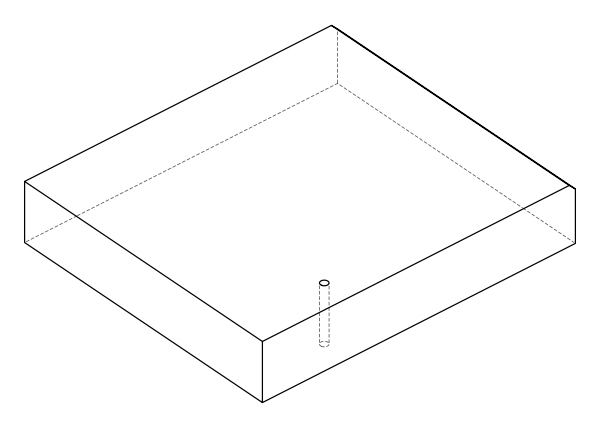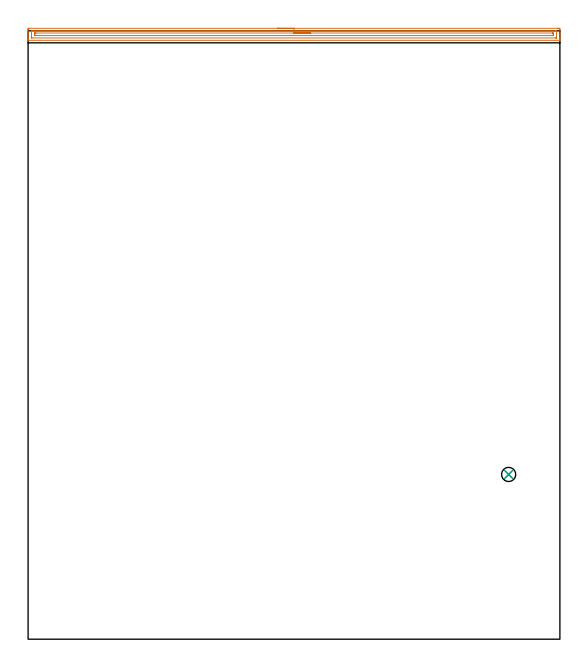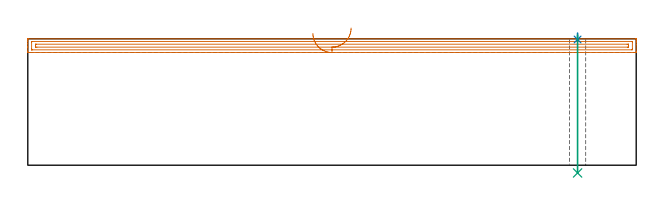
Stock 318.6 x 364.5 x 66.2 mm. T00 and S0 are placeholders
(PLAN: 3 operations, 2 tool changes, 8.2 min)
(1 AREA_MILL | FG_CHAMFER_SURFACE | UGT0205_001 | 7.84 min | 8266 mm3)
(2 SPOT_DRILL | STEP1HOLE | NXT0321_9005460120000 | 0.03 min | 0 mm3)
(3 DRILL_THROUGH_HOLE_INTO_CENTER | STEP1HOLE | UGT0301_480 | 0.29 min | 3736 mm3)
(TOOL UGT0205_001 | Chamfer Mill 20 x 3 x 45 deg. | D20 FL50 Z2)
(TOOL NXT0321_9005460120000 | NC Spot Drill, 142deg, 12mm, Carbide, Uncoated | D12 PA142 FL30 Z2)
(TOOL UGT0301_480 | Carbide Drill 8.5 mm | D8.5 PA118 FL75 Z2)
(OP 1 AREA_MILL)
G17 G21 G94 G90
T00 M6
G54
G17 G0 G90 X149.3 Y366. S1061 M3
G43 Z76.2 H0
Z69.
G94 G1 X149.338 Z68.128 F250.
X149.452 Z67.264
X149.641 Z66.412
X149.903 Z65.58
X150.237 Z64.774
X150.64 Z64.
X151.108 Z63.264
X151.64 Z62.572
X152.229 Z61.929
X152.872 Z61.34
X153.564 Z60.809
X154.3 Z60.34
X155.074 Z59.937
X155.88 Z59.603
X156.712 Z59.341
X157.564 Z59.152
X158.428 Z59.038
X159.3 Z59.
X317.467
X317.974 Y365.999 Z59.001
X318.476 Y365.995 Z59.003
X318.591 Y365.991 Z59.006
X318.6 Y365.498 Z59.499
Y361.957 Z63.037
Y360.542 Z64.454
Y360.187 Z64.808
Y359.477 Z65.522
Y359.203 Z65.797
Y358.824 Z66.167
X318.592 Y358.803 Z66.188
X318.421 Y358.8 Z66.2
X0.179
X0.008 Y358.803 Z66.188
X0. Y358.824 Z66.167
Y359.203 Z65.797
Y359.477 Z65.522
Y360.187 Z64.808
Y361.427 Z63.57
Y362.843 Z62.153
Y363.463 Z61.534
Y365.233 Z59.764
X0.003 Y365.498 Z59.499
X0.009 Y365.992 Z59.006
X0.124 Y365.995 Z59.003
X0.626 Y366. Z59.
X159.3
Y364.586 Z60.414
X316.214 Y364.585 Z60.415
X316.59 Y364.574 Z60.426
X316.595 Y364.457 Z60.543
X316.599 Y364.203 Z60.797
Y360.664 Z64.336
X316.59 Y360.253 Z64.747
X316.583 Y360.22 Z64.78
X316.564 Y360.218 Z64.782
X316.511 Y360.215 Z64.785
X316.403 Y360.214 Z64.786
X316.186
X2.386 Y360.215 Z64.785
X2.01 Y360.226 Z64.774
X2.005 Y360.343 Z64.657
X2.001 Y360.597 Z64.403
Y364.136 Z60.864
X2.01 Y364.547 Z60.453
X2.017 Y364.58 Z60.42
X2.036 Y364.582 Z60.418
X2.089 Y364.585 Z60.415
X2.197 Y364.586 Z60.414
X2.414
X159.3
Y363.172 Z61.828
X314.066 Y363.171 Z61.829
X314.398 Y363.17 Z61.83
X314.508 Y363.168 Z61.832
X314.587 Y363.165 Z61.835
X314.593 Y363.042 Z61.958
X314.598 Y362.843 Z62.157
X314.6 Y362.643 Z62.357
Y361.957 Z63.043
X314.599 Y361.758 Z63.242
X314.595 Y361.691 Z63.309
X314.59 Y361.643 Z63.357
X314.562 Y361.635 Z63.365
X314.398 Y361.633 Z63.367
X313.836 Y361.629 Z63.371
X4.534
X4.202 Y361.63 Z63.37
X4.092 Y361.632 Z63.368
X4.012 Y361.635 Z63.365
X4.007 Y361.758 Z63.242
X4.002 Y361.957 Z63.043
X4. Y362.157 Z62.843
Y362.843 Z62.157
X4.001 Y363.042 Z61.958
X4.005 Y363.109 Z61.891
X4.01 Y363.157 Z61.843
X4.038 Y363.165 Z61.835
X4.202 Y363.167 Z61.833
X4.764 Y363.171 Z61.829
X159.3 Y363.172 Z61.828
X160.172 Z61.867
X161.036 Z61.98
X161.888 Z62.169
X162.72 Z62.432
X163.526 Z62.765
X164.3 Z63.168
X165.036 Z63.637
X165.728 Z64.168
X166.371 Z64.757
X166.96 Z65.401
X167.492 Z66.093
X167.96 Z66.828
X168.363 Z67.602
X168.697 Z68.408
X168.959 Z69.24
X169.148 Z70.092
X169.262 Z70.957
X169.3 Z71.828
G0 Z76.2
M5
M2
(OP 2 SPOT_DRILL)
G17 G21 G94 G90
T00 M6
G54
G17 G0 G90 X287.9 Y98.7 S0 M3
G43 Z76.2 H0
G94 G81 G98 Z65.834 F250. R69.2
G80
M5
M2
(OP 3 DRILL_THROUGH_HOLE_INTO_CENTER)
G17 G21 G94 G90
T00 M6
G54
G17 G0 G90 X287.9 Y98.7 S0 M3
G43 Z76.2 H0
G94 G73 G98 Z-4.054 F250. Q7.806 R68.2
G80
M5
M2
